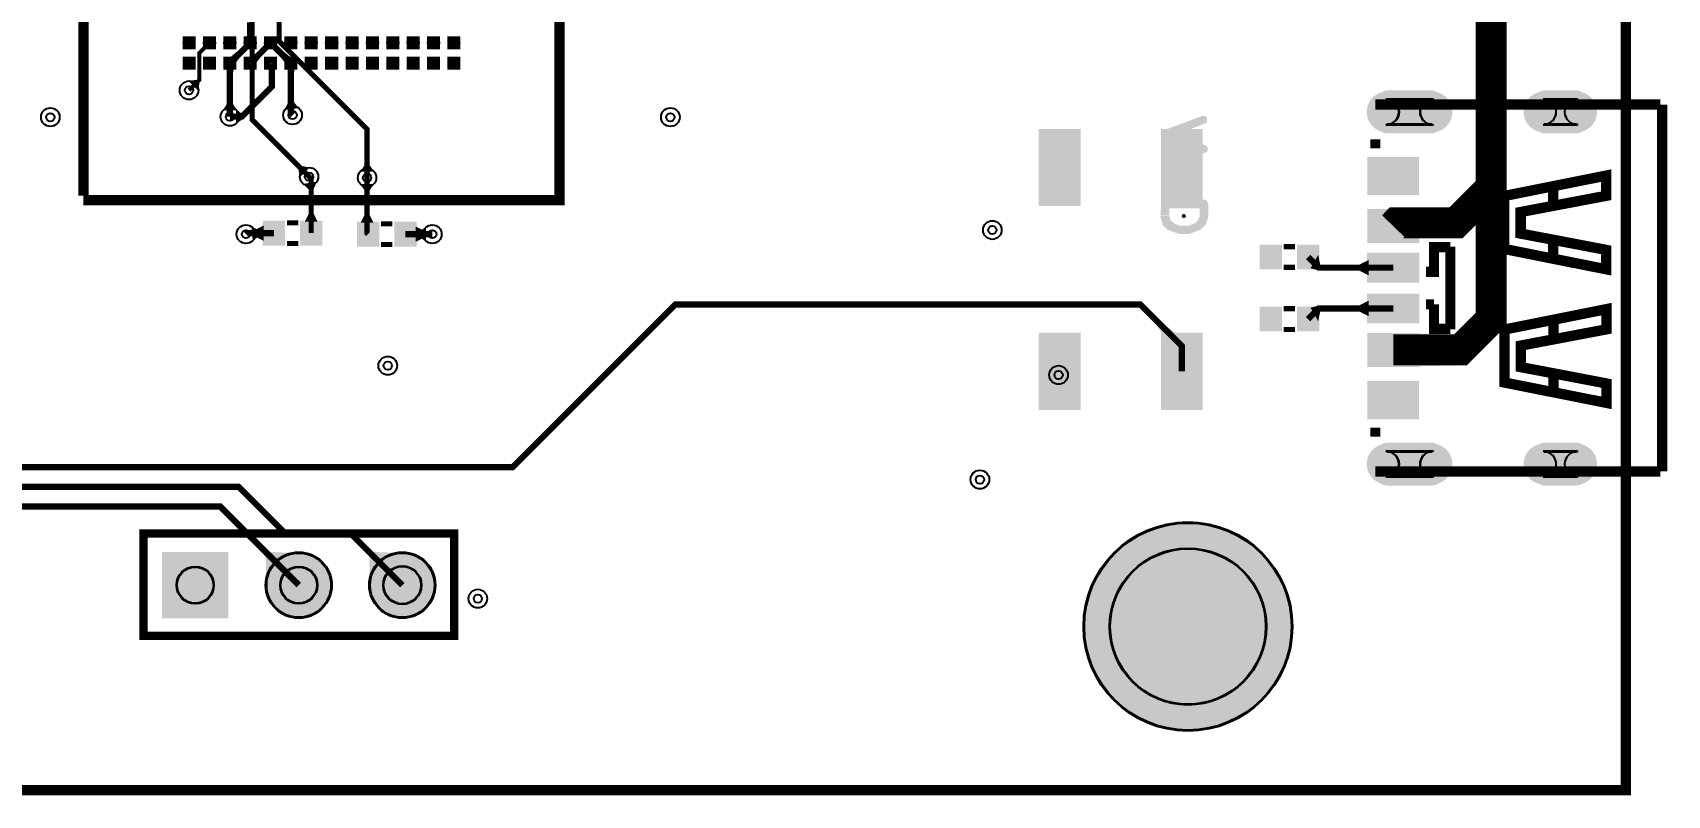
# Model space of a CAD drawing. Extents: x 295 to 3725, y 67 to 3582.
# Drawn here: x 2131 to 3710, y 205 to 942 of the extents above; entities that cross this region are included whole.
import ezdxf

# ---------------------------------------------------------------- set-up
doc = ezdxf.new("R2010")
doc.units = 9
for name, color, linetype, true_color in [('BoardOutLine', 7, 'Continuous', 0xff00ff), ('BottomSolderMaskLayer', 7, 'Continuous', 0xaa00ff), ('Document', 7, 'Continuous', 0xffffff), ('Hole', 7, 'Continuous', 0x222222), ('Inner1', 7, 'Continuous', 0x999966), ('Mechanical', 7, 'Continuous', 0xf022f0), ('Multi-Layer', 7, 'Continuous', 0xc0c0c0), ('TopLayer', 7, 'Continuous', 0xff0000), ('TopPasteMaskLayer', 7, 'Continuous', 0x808080), ('TopSilkLayer', 7, 'Continuous', 0xffcc00), ('TopSolderMaskLayer', 7, 'Continuous', 0x800080)]:
    doc.layers.add(name, color=color, linetype=linetype, true_color=true_color)

msp = doc.modelspace()

# ---------------------------------------------------------------- hatches: boundary and pattern name
at = {"layer": 'BottomSolderMaskLayer'}
for points in [[(3438.3, 844.4, -0.785398), (3438.3, 885.8), (3483.8, 885.8, -0.785398), (3483.8, 844.4)], [(3590.2, 844.4, -0.785398), (3590.2, 885.8), (3623.3, 885.8, -0.785398), (3623.3, 844.4)], [(3438.3, 504.2, -0.785398), (3438.3, 545.6), (3483.8, 545.6, -0.785398), (3483.8, 504.2)], [(3590.2, 504.2, -0.785398), (3590.2, 545.6), (3623.3, 545.6, -0.785398), (3623.3, 504.2)], [(3146, 368, 1), (3348, 368, 1)], [(2256, 440), (2320, 440), (2320, 376), (2256, 376)], [(2356, 408, 1), (2420, 408, 1)], [(2456, 408, 1), (2520, 408, 1)]]:
    msp.add_hatch(color=256, dxfattribs=at).paths.add_polyline_path(points)
at = {"layer": 'Document'}
for points in [[(3235.9, 843.5), (3264.7, 832.5), (3266.3, 829.7), (3265.5, 826.6), (3261.9, 825), (3222.9, 839.6), (3220.6, 843.1), (3222.9, 847.1), (3261.9, 861.6), (3265.5, 860), (3265.1, 854.5)], [(3228.9, 772.1), (3258.4, 772.1), (3258.4, 764.2), (3256.8, 760.6), (3254.4, 757.9), (3251.7, 756.7), (3247.4, 755.1), (3239.5, 755.1), (3235.1, 756.7), (3232.4, 758.3), (3230, 760.6), (3228.9, 764.6), (3220.2, 764.6), (3222.9, 755.5), (3227.3, 751.2), (3238.3, 747.3), (3248.5, 747.3), (3258.8, 751.2), (3263.9, 755.9), (3266.6, 763.4), (3266.6, 776.8), (3264.3, 780.3), (3224.1, 780.3), (3221, 777.6), (3220.6, 765), (3228.9, 765)]]:
    msp.add_hatch(color=256, dxfattribs=at).paths.add_polyline_path(points)
at = {"layer": 'Inner1'}
for points in [[(2398.6, 811.4), (2389.1, 801.9), (2387.7, 809.3), (2391.2, 812.8)], [(2460.7, 807.4), (2447.3, 807.4), (2451.5, 813.6), (2456.5, 813.6)]]:
    msp.add_hatch(color=256, dxfattribs=at).paths.add_polyline_path(points)
at = {"layer": 'Mechanical'}
for points in [[(2275.7, 938.1), (2288.3, 938.1), (2288.3, 925.5), (2275.7, 925.5)], [(2295.4, 938.1), (2308, 938.1), (2308, 925.5), (2295.4, 925.5)], [(2315.1, 938.1), (2327.7, 938.1), (2327.7, 925.5), (2315.1, 925.5)], [(2334.8, 938.1), (2347.4, 938.1), (2347.4, 925.5), (2334.8, 925.5)], [(2354.4, 938.1), (2367, 938.1), (2367, 925.5), (2354.4, 925.5)], [(2374.1, 938.1), (2386.7, 938.1), (2386.7, 925.5), (2374.1, 925.5)], [(2393.8, 938.1), (2406.4, 938.1), (2406.4, 925.5), (2393.8, 925.5)], [(2413.5, 938.1), (2426.1, 938.1), (2426.1, 925.5), (2413.5, 925.5)], [(2433.2, 938.1), (2445.8, 938.1), (2445.8, 925.5), (2433.2, 925.5)], [(2452.9, 938.1), (2465.5, 938.1), (2465.5, 925.5), (2452.9, 925.5)], [(2472.6, 938.1), (2485.1, 938.1), (2485.1, 925.5), (2472.6, 925.5)], [(2492.2, 938.1), (2504.8, 938.1), (2504.8, 925.5), (2492.2, 925.5)], [(2511.9, 938.1), (2524.5, 938.1), (2524.5, 925.5), (2511.9, 925.5)], [(2531.6, 938.1), (2544.2, 938.1), (2544.2, 925.5), (2531.6, 925.5)], [(2275.7, 918.4), (2288.3, 918.4), (2288.3, 905.8), (2275.7, 905.8)], [(2295.4, 918.4), (2308, 918.4), (2308, 905.8), (2295.4, 905.8)], [(2315.1, 918.4), (2327.7, 918.4), (2327.7, 905.8), (2315.1, 905.8)], [(2334.8, 918.4), (2347.4, 918.4), (2347.4, 905.8), (2334.8, 905.8)], [(2354.4, 918.4), (2367, 918.4), (2367, 905.8), (2354.4, 905.8)], [(2374.1, 918.4), (2386.7, 918.4), (2386.7, 905.8), (2374.1, 905.8)], [(2393.8, 918.4), (2406.4, 918.4), (2406.4, 905.8), (2393.8, 905.8)], [(2413.5, 918.4), (2426.1, 918.4), (2426.1, 905.8), (2413.5, 905.8)], [(2433.2, 918.4), (2445.8, 918.4), (2445.8, 905.8), (2433.2, 905.8)], [(2452.9, 918.4), (2465.5, 918.4), (2465.5, 905.8), (2452.9, 905.8)], [(2472.6, 918.4), (2485.1, 918.4), (2485.1, 905.8), (2472.6, 905.8)], [(2492.2, 918.4), (2504.8, 918.4), (2504.8, 905.8), (2492.2, 905.8)], [(2511.9, 918.4), (2524.5, 918.4), (2524.5, 905.8), (2511.9, 905.8)], [(2531.6, 918.4), (2544.2, 918.4), (2544.2, 905.8), (2531.6, 905.8)]]:
    msp.add_hatch(color=256, dxfattribs=at).paths.add_polyline_path(points)
at = {"layer": 'Multi-Layer'}
for points in [[(3439.4, 845.4, -0.785398), (3439.4, 884.8), (3482.7, 884.8, -0.785398), (3482.7, 845.4)], [(3591, 845.4, -0.785398), (3591, 884.8), (3622.5, 884.8, -0.785398), (3622.5, 845.4)], [(3439.4, 505.2, -0.785398), (3439.4, 544.6), (3482.7, 544.6, -0.785398), (3482.7, 505.2)], [(3591, 505.2, -0.785398), (3591, 544.6), (3622.5, 544.6, -0.785398), (3622.5, 505.2)], [(2257, 439), (2319, 439), (2319, 377), (2257, 377)], [(2357, 408, 1), (2419, 408, 1)], [(2457, 408, 1), (2519, 408, 1)]]:
    msp.add_hatch(color=256, dxfattribs=at).paths.add_polyline_path(points)
at = {"layer": 'TopLayer'}
for points in [[(2279.5, 928.3, -0.785398), (2279.5, 935.3), (2284.5, 935.3, -0.785398), (2284.5, 928.3)], [(2297.2, 932.1), (2302, 927.3), (2298.8, 926), (2295.9, 928.9)], [(2297.2, 931.8, 1), (2306.2, 931.8, 1)], [(2316.9, 931.8, 1), (2325.9, 931.8, 1)], [(2336.6, 932), (2341.3, 927.3), (2338.9, 925.3), (2334.6, 929.6)], [(2336.6, 931.8, 1), (2345.6, 931.8, 1)], [(2337.7, 934.7), (2344.4, 934.7), (2344.1, 937.9), (2338.1, 937.9)], [(2356.3, 932), (2361.1, 927.3), (2358.6, 925.3), (2354.3, 929.5)], [(2356.2, 931.8, 1), (2365.2, 931.8, 1)], [(2360.5, 927.3), (2365.2, 932), (2367.2, 929.5), (2362.9, 925.3)], [(2375.9, 931.8, 1), (2384.9, 931.8, 1)], [(2395.6, 931.8, 1), (2404.6, 931.8, 1)], [(2415.3, 931.8, 1), (2424.3, 931.8, 1)], [(2435, 931.8, 1), (2444, 931.8, 1)], [(2454.7, 931.8, 1), (2463.7, 931.8, 1)], [(2474.4, 931.8, 1), (2483.4, 931.8, 1)], [(2494, 931.8, 1), (2503, 931.8, 1)], [(2513.7, 931.8, 1), (2522.7, 931.8, 1)], [(2535.4, 928.3, -0.785398), (2535.4, 935.3), (2540.4, 935.3, -0.785398), (2540.4, 928.3)], [(2317.9, 914.6), (2324.9, 909.6), (2330.8, 917.3), (2328.8, 923.8)], [(2344.6, 914.6), (2344.6, 909.6), (2350.7, 917.4), (2348.8, 924)], [(2376.9, 909.6), (2383.9, 914.6), (2373, 923.8), (2371, 917.3)], [(2285.5, 914.6, -0.785398), (2278.5, 914.6), (2278.5, 909.6, -0.785398), (2285.5, 909.6)], [(2305.2, 914.6, -0.785398), (2298.2, 914.6), (2298.2, 909.6, -0.785398), (2305.2, 909.6)], [(2324.9, 914.6, -0.785398), (2317.9, 914.6), (2317.9, 909.6, -0.785398), (2324.9, 909.6)], [(2324.9, 909.6), (2317.9, 909.5), (2318.5, 900.6), (2324.5, 900.6)], [(2344.6, 914.6, -0.785398), (2337.6, 914.6), (2337.6, 909.6, -0.785398), (2344.6, 909.6)], [(2364.2, 914.6, -0.785398), (2357.2, 914.6), (2357.2, 909.6, -0.785398), (2364.2, 909.6)], [(2383.9, 914.6, -0.785398), (2376.9, 914.6), (2376.9, 909.6, -0.785398), (2383.9, 909.6)], [(2383.9, 909.6), (2376.9, 909.6), (2377.4, 900.6), (2383.4, 900.6)], [(2403.6, 914.6, -0.785398), (2396.6, 914.6), (2396.6, 909.6, -0.785398), (2403.6, 909.6)], [(2423.3, 914.6, -0.785398), (2416.3, 914.6), (2416.3, 909.6, -0.785398), (2423.3, 909.6)], [(2443, 914.6, -0.785398), (2436, 914.6), (2436, 909.6, -0.785398), (2443, 909.6)], [(2462.7, 914.6, -0.785398), (2455.7, 914.6), (2455.7, 909.6, -0.785398), (2462.7, 909.6)], [(2482.4, 914.6, -0.785398), (2475.4, 914.6), (2475.4, 909.6, -0.785398), (2482.4, 909.6)], [(2502, 914.6, -0.785398), (2495, 914.6), (2495, 909.6, -0.785398), (2502, 909.6)], [(2521.7, 914.6, -0.785398), (2514.7, 914.6), (2514.7, 909.6, -0.785398), (2521.7, 909.6)], [(2541.4, 914.6, -0.785398), (2534.4, 914.6), (2534.4, 909.6, -0.785398), (2541.4, 909.6)], [(2291, 885.4), (2281.4, 895), (2289.3, 896.1), (2292.1, 893.3)], [(2328.2, 866.5), (2314.7, 866.5), (2318.5, 872.8), (2324.5, 872.8)], [(2387.9, 868.8), (2374.5, 867), (2377.4, 873.8), (2383.4, 874.5)], [(2327.5, 853.8), (2327.5, 867.3), (2333, 863.5), (2333, 857.5)], [(3103.3, 776), (3103.3, 846.9), (3142.6, 846.9), (3142.6, 776)], [(3221.4, 776), (3221.4, 846.9), (3260.7, 846.9), (3260.7, 776)], [(3421.7, 785.6), (3421.7, 821), (3468.9, 821), (3468.9, 785.6)], [(2405.6, 797.8), (2392.4, 795.6), (2397.5, 790.1), (2402.5, 791)], [(2460.7, 795.6), (2447.3, 795.6), (2451.5, 789.4), (2456.5, 789.4)], [(2354.2, 759), (2373.8, 759), (2373.8, 737), (2354.2, 737)], [(2390.2, 759), (2409.8, 759), (2409.8, 737), (2390.2, 737)], [(2393.8, 759), (2406.2, 759), (2402.5, 766.5), (2397.5, 766.5)], [(2464.8, 736), (2445.2, 736), (2445.2, 758), (2464.8, 758)], [(2447.7, 758), (2460.2, 758), (2456.5, 765.5), (2451.5, 765.5)], [(2500.8, 736), (2481.2, 736), (2481.2, 758), (2500.8, 758)], [(3421.7, 739.1), (3421.7, 770.6), (3468.9, 770.6), (3468.9, 739.1)], [(2343.5, 740.8), (2342.4, 754.2), (2349, 751), (2349.5, 745)], [(2354.2, 740.5), (2354.2, 755.5), (2345.2, 751), (2345.2, 745)], [(2500.8, 754.5), (2500.8, 739.5), (2509.8, 744), (2509.8, 750)], [(2511, 740.2), (2511, 753.7), (2504.7, 750), (2504.7, 744)], [(3317.2, 736), (3336.8, 736), (3336.8, 714), (3317.2, 714)], [(3353.2, 736), (3372.8, 736), (3372.8, 714), (3353.2, 714)], [(3372.8, 727), (3365.4, 714), (3371.2, 712.6), (3374.8, 717.4)], [(3421.7, 700.9), (3421.7, 728.5), (3468.9, 728.5), (3468.9, 700.9)], [(3421.7, 707.2), (3421.7, 722.2), (3412.7, 717.7), (3412.7, 711.7)], [(3421.7, 667.8), (3421.7, 682.8), (3412.7, 678.3), (3412.7, 672.3)], [(3421.7, 661.5), (3421.7, 689.1), (3468.9, 689.1), (3468.9, 661.5)], [(3317.2, 676), (3336.8, 676), (3336.8, 654), (3317.2, 654)], [(3353.2, 676), (3372.8, 676), (3372.8, 654), (3353.2, 654)], [(3365.4, 676), (3372.8, 663), (3374.8, 672.6), (3371.2, 677.4)], [(3103.3, 579.1), (3103.3, 650), (3142.6, 650), (3142.6, 579.1)], [(3222.5, 650), (3237.5, 650), (3225.2, 659), (3216.8, 659)], [(3221.4, 579.1), (3221.4, 650), (3260.7, 650), (3260.7, 579.1)], [(3421.7, 619.4), (3421.7, 650.9), (3468.9, 650.9), (3468.9, 619.4)], [(3468.9, 650.9), (3468.9, 619.4), (3510.2, 620.2), (3510.2, 650.2)], [(3421.7, 569), (3421.7, 604.4), (3468.9, 604.4), (3468.9, 569)], [(2357.1, 406.1), (2389.9, 438.9), (2360.3, 440), (2356, 435.7)], [(2457.1, 406.1), (2489.9, 438.9), (2460.3, 440), (2456, 435.7)]]:
    msp.add_hatch(color=256, dxfattribs=at).paths.add_polyline_path(points)
at = {"layer": 'TopPasteMaskLayer'}
for points in [[(2277.9, 937.7), (2286.1, 937.7), (2287.9, 935.9), (2287.9, 927.6), (2286.1, 925.9), (2277.9, 925.9), (2276.1, 927.6), (2276.1, 935.9)], [(2279.5, 928.3, -0.785398), (2279.5, 935.3), (2284.5, 935.3, -0.785398), (2284.5, 928.3)], [(2297.6, 937.7), (2305.8, 937.7), (2307.6, 935.9), (2307.6, 927.6), (2305.8, 925.9), (2297.6, 925.9), (2295.8, 927.6), (2295.8, 935.9)], [(2297.2, 931.8, 1), (2306.2, 931.8, 1)], [(2317.2, 937.7), (2325.5, 937.7), (2327.3, 935.9), (2327.3, 927.6), (2325.5, 925.9), (2317.2, 925.9), (2315.5, 927.6), (2315.5, 935.9)], [(2316.9, 931.8, 1), (2325.9, 931.8, 1)], [(2336.9, 937.7), (2345.2, 937.7), (2347, 935.9), (2347, 927.6), (2345.2, 925.9), (2336.9, 925.9), (2335.2, 927.6), (2335.2, 935.9)], [(2336.6, 931.8, 1), (2345.6, 931.8, 1)], [(2356.6, 937.7), (2364.9, 937.7), (2366.6, 935.9), (2366.6, 927.6), (2364.9, 925.9), (2356.6, 925.9), (2354.8, 927.6), (2354.8, 935.9)], [(2356.2, 931.8, 1), (2365.2, 931.8, 1)], [(2376.3, 937.7), (2384.6, 937.7), (2386.3, 935.9), (2386.3, 927.6), (2384.6, 925.9), (2376.3, 925.9), (2374.5, 927.6), (2374.5, 935.9)], [(2375.9, 931.8, 1), (2384.9, 931.8, 1)], [(2396, 937.7), (2404.2, 937.7), (2406, 935.9), (2406, 927.6), (2404.2, 925.9), (2396, 925.9), (2394.2, 927.6), (2394.2, 935.9)], [(2395.6, 931.8, 1), (2404.6, 931.8, 1)], [(2415.7, 937.7), (2423.9, 937.7), (2425.7, 935.9), (2425.7, 927.6), (2423.9, 925.9), (2415.7, 925.9), (2413.9, 927.6), (2413.9, 935.9)], [(2415.3, 931.8, 1), (2424.3, 931.8, 1)], [(2435.3, 937.7), (2443.6, 937.7), (2445.4, 935.9), (2445.4, 927.6), (2443.6, 925.9), (2435.3, 925.9), (2433.6, 927.6), (2433.6, 935.9)], [(2435, 931.8, 1), (2444, 931.8, 1)], [(2455, 937.7), (2463.3, 937.7), (2465.1, 935.9), (2465.1, 927.6), (2463.3, 925.9), (2455, 925.9), (2453.3, 927.6), (2453.3, 935.9)], [(2454.7, 931.8, 1), (2463.7, 931.8, 1)], [(2474.7, 937.7), (2483, 937.7), (2484.8, 935.9), (2484.8, 927.6), (2483, 925.9), (2474.7, 925.9), (2472.9, 927.6), (2472.9, 935.9)], [(2474.4, 931.8, 1), (2483.4, 931.8, 1)], [(2494.4, 937.7), (2502.7, 937.7), (2504.4, 935.9), (2504.4, 927.6), (2502.7, 925.9), (2494.4, 925.9), (2492.6, 927.6), (2492.6, 935.9)], [(2494, 931.8, 1), (2503, 931.8, 1)], [(2514.1, 937.7), (2522.4, 937.7), (2524.1, 935.9), (2524.1, 927.6), (2522.4, 925.9), (2514.1, 925.9), (2512.3, 927.6), (2512.3, 935.9)], [(2513.7, 931.8, 1), (2522.7, 931.8, 1)], [(2533.8, 937.7), (2542, 937.7), (2543.8, 935.9), (2543.8, 927.6), (2542, 925.9), (2533.8, 925.9), (2532, 927.6), (2532, 935.9)], [(2535.4, 928.3, -0.785398), (2535.4, 935.3), (2540.4, 935.3, -0.785398), (2540.4, 928.3)], [(2277.9, 918), (2286.1, 918), (2287.9, 916.2), (2287.9, 908), (2286.1, 906.2), (2277.9, 906.2), (2276.1, 908), (2276.1, 916.2)], [(2297.6, 918), (2305.8, 918), (2307.6, 916.2), (2307.6, 908), (2305.8, 906.2), (2297.6, 906.2), (2295.8, 908), (2295.8, 916.2)], [(2317.2, 918), (2325.5, 918), (2327.3, 916.2), (2327.3, 908), (2325.5, 906.2), (2317.2, 906.2), (2315.5, 908), (2315.5, 916.2)], [(2336.9, 918), (2345.2, 918), (2347, 916.2), (2347, 908), (2345.2, 906.2), (2336.9, 906.2), (2335.2, 908), (2335.2, 916.2)], [(2356.6, 918), (2364.9, 918), (2366.6, 916.2), (2366.6, 908), (2364.9, 906.2), (2356.6, 906.2), (2354.8, 908), (2354.8, 916.2)], [(2376.3, 918), (2384.6, 918), (2386.3, 916.2), (2386.3, 908), (2384.6, 906.2), (2376.3, 906.2), (2374.5, 908), (2374.5, 916.2)], [(2396, 918), (2404.2, 918), (2406, 916.2), (2406, 908), (2404.2, 906.2), (2396, 906.2), (2394.2, 908), (2394.2, 916.2)], [(2415.7, 918), (2423.9, 918), (2425.7, 916.2), (2425.7, 908), (2423.9, 906.2), (2415.7, 906.2), (2413.9, 908), (2413.9, 916.2)], [(2435.3, 918), (2443.6, 918), (2445.4, 916.2), (2445.4, 908), (2443.6, 906.2), (2435.3, 906.2), (2433.6, 908), (2433.6, 916.2)], [(2455, 918), (2463.3, 918), (2465.1, 916.2), (2465.1, 908), (2463.3, 906.2), (2455, 906.2), (2453.3, 908), (2453.3, 916.2)], [(2474.7, 918), (2483, 918), (2484.8, 916.2), (2484.8, 908), (2483, 906.2), (2474.7, 906.2), (2472.9, 908), (2472.9, 916.2)], [(2494.4, 918), (2502.7, 918), (2504.4, 916.2), (2504.4, 908), (2502.7, 906.2), (2494.4, 906.2), (2492.6, 908), (2492.6, 916.2)], [(2514.1, 918), (2522.4, 918), (2524.1, 916.2), (2524.1, 908), (2522.4, 906.2), (2514.1, 906.2), (2512.3, 908), (2512.3, 916.2)], [(2533.8, 918), (2542, 918), (2543.8, 916.2), (2543.8, 908), (2542, 906.2), (2533.8, 906.2), (2532, 908), (2532, 916.2)], [(2285.5, 914.6, -0.785398), (2278.5, 914.6), (2278.5, 909.6, -0.785398), (2285.5, 909.6)], [(2305.2, 914.6, -0.785398), (2298.2, 914.6), (2298.2, 909.6, -0.785398), (2305.2, 909.6)], [(2324.9, 914.6, -0.785398), (2317.9, 914.6), (2317.9, 909.6, -0.785398), (2324.9, 909.6)], [(2344.6, 914.6, -0.785398), (2337.6, 914.6), (2337.6, 909.6, -0.785398), (2344.6, 909.6)], [(2364.2, 914.6, -0.785398), (2357.2, 914.6), (2357.2, 909.6, -0.785398), (2364.2, 909.6)], [(2383.9, 914.6, -0.785398), (2376.9, 914.6), (2376.9, 909.6, -0.785398), (2383.9, 909.6)], [(2403.6, 914.6, -0.785398), (2396.6, 914.6), (2396.6, 909.6, -0.785398), (2403.6, 909.6)], [(2423.3, 914.6, -0.785398), (2416.3, 914.6), (2416.3, 909.6, -0.785398), (2423.3, 909.6)], [(2443, 914.6, -0.785398), (2436, 914.6), (2436, 909.6, -0.785398), (2443, 909.6)], [(2462.7, 914.6, -0.785398), (2455.7, 914.6), (2455.7, 909.6, -0.785398), (2462.7, 909.6)], [(2482.4, 914.6, -0.785398), (2475.4, 914.6), (2475.4, 909.6, -0.785398), (2482.4, 909.6)], [(2502, 914.6, -0.785398), (2495, 914.6), (2495, 909.6, -0.785398), (2502, 909.6)], [(2521.7, 914.6, -0.785398), (2514.7, 914.6), (2514.7, 909.6, -0.785398), (2521.7, 909.6)], [(2541.4, 914.6, -0.785398), (2534.4, 914.6), (2534.4, 909.6, -0.785398), (2541.4, 909.6)], [(3502.4, 864.6), (3502.3, 863.6), (3502.2, 862.6), (3502.1, 861.7), (3501.9, 860.7), (3501.6, 859.7), (3501.4, 858.8), (3501, 857.9), (3500.6, 857), (3500.2, 856.1), (3499.7, 855.2), (3499.2, 854.4), (3498.7, 853.6), (3498.1, 852.8), (3497.5, 852.1), (3496.8, 851.3), (3496.1, 850.6), (3495.3, 850), (3494.6, 849.4), (3493.8, 848.8), (3493, 848.3), (3492.1, 847.8), (3491.2, 847.3), (3490.3, 846.9), (3489.4, 846.6), (3488.5, 846.3), (3487.6, 846), (3486.6, 845.8), (3485.6, 845.6), (3484.7, 845.5), (3483.7, 845.4), (3482.7, 845.4), (3439.4, 845.4), (3438.4, 845.4), (3437.4, 845.5), (3436.5, 845.6), (3435.5, 845.8), (3434.5, 846), (3433.6, 846.3), (3432.7, 846.6), (3431.7, 846.9), (3430.8, 847.3), (3430, 847.8), (3429.1, 848.3), (3428.3, 848.8), (3427.5, 849.4), (3426.7, 850), (3426, 850.6), (3425.3, 851.3), (3424.6, 852.1), (3424, 852.8), (3423.4, 853.6), (3422.8, 854.4), (3422.3, 855.2), (3421.9, 856.1), (3421.4, 857), (3421.1, 857.9), (3420.7, 858.8), (3420.4, 859.7), (3420.2, 860.7), (3420, 861.7), (3419.9, 862.6), (3419.8, 863.6), (3419.7, 864.6), (3419.7, 865.6), (3419.8, 866.5), (3419.9, 867.5), (3420, 868.5), (3420.2, 869.5), (3420.4, 870.4), (3420.7, 871.3), (3421.1, 872.3), (3421.4, 873.2), (3421.9, 874.1), (3422.3, 874.9), (3422.8, 875.8), (3423.4, 876.6), (3424, 877.3), (3424.6, 878.1), (3425.3, 878.8), (3426, 879.5), (3426.7, 880.2), (3427.5, 880.8), (3428.3, 881.3), (3429.1, 881.9), (3430, 882.4), (3430.8, 882.8), (3431.7, 883.2), (3432.7, 883.6), (3433.6, 883.9), (3434.5, 884.2), (3435.5, 884.4), (3436.5, 884.5), (3437.4, 884.7), (3438.4, 884.7), (3439.4, 884.8), (3482.7, 884.8), (3483.7, 884.7), (3484.7, 884.7), (3485.6, 884.5), (3486.6, 884.4), (3487.6, 884.2), (3488.5, 883.9), (3489.4, 883.6), (3490.3, 883.2), (3491.2, 882.8), (3492.1, 882.4), (3493, 881.9), (3493.8, 881.3), (3494.6, 880.8), (3495.3, 880.2), (3496.1, 879.5), (3496.8, 878.8), (3497.5, 878.1), (3498.1, 877.3), (3498.7, 876.6), (3499.2, 875.8), (3499.7, 874.9), (3500.2, 874.1), (3500.6, 873.2), (3501, 872.3), (3501.4, 871.3), (3501.6, 870.4), (3501.9, 869.5), (3502.1, 868.5), (3502.2, 867.5), (3502.3, 866.5), (3502.4, 865.6)], [(3642.1, 864.6), (3642.1, 863.6), (3642, 862.6), (3641.8, 861.7), (3641.6, 860.7), (3641.4, 859.7), (3641.1, 858.8), (3640.8, 857.9), (3640.4, 857), (3640, 856.1), (3639.5, 855.2), (3639, 854.4), (3638.4, 853.6), (3637.8, 852.8), (3637.2, 852.1), (3636.5, 851.3), (3635.8, 850.6), (3635.1, 850), (3634.3, 849.4), (3633.5, 848.8), (3632.7, 848.3), (3631.9, 847.8), (3631, 847.3), (3630.1, 846.9), (3629.2, 846.6), (3628.3, 846.3), (3627.3, 846), (3626.4, 845.8), (3625.4, 845.6), (3624.4, 845.5), (3623.4, 845.4), (3622.5, 845.4), (3591, 845.4), (3590, 845.4), (3589, 845.5), (3588, 845.6), (3587.1, 845.8), (3586.1, 846), (3585.2, 846.3), (3584.2, 846.6), (3583.3, 846.9), (3582.4, 847.3), (3581.5, 847.8), (3580.7, 848.3), (3579.9, 848.8), (3579.1, 849.4), (3578.3, 850), (3577.6, 850.6), (3576.9, 851.3), (3576.2, 852.1), (3575.6, 852.8), (3575, 853.6), (3574.4, 854.4), (3573.9, 855.2), (3573.4, 856.1), (3573, 857), (3572.6, 857.9), (3572.3, 858.8), (3572, 859.7), (3571.8, 860.7), (3571.6, 861.7), (3571.4, 862.6), (3571.3, 863.6), (3571.3, 864.6), (3571.3, 865.6), (3571.3, 866.5), (3571.4, 867.5), (3571.6, 868.5), (3571.8, 869.5), (3572, 870.4), (3572.3, 871.3), (3572.6, 872.3), (3573, 873.2), (3573.4, 874.1), (3573.9, 874.9), (3574.4, 875.8), (3575, 876.6), (3575.6, 877.3), (3576.2, 878.1), (3576.9, 878.8), (3577.6, 879.5), (3578.3, 880.2), (3579.1, 880.8), (3579.9, 881.3), (3580.7, 881.9), (3581.5, 882.4), (3582.4, 882.8), (3583.3, 883.2), (3584.2, 883.6), (3585.2, 883.9), (3586.1, 884.2), (3587.1, 884.4), (3588, 884.5), (3589, 884.7), (3590, 884.7), (3591, 884.8), (3622.5, 884.8), (3623.4, 884.7), (3624.4, 884.7), (3625.4, 884.5), (3626.4, 884.4), (3627.3, 884.2), (3628.3, 883.9), (3629.2, 883.6), (3630.1, 883.2), (3631, 882.8), (3631.9, 882.4), (3632.7, 881.9), (3633.5, 881.3), (3634.3, 880.8), (3635.1, 880.2), (3635.8, 879.5), (3636.5, 878.8), (3637.2, 878.1), (3637.8, 877.3), (3638.4, 876.6), (3639, 875.8), (3639.5, 874.9), (3640, 874.1), (3640.4, 873.2), (3640.8, 872.3), (3641.1, 871.3), (3641.4, 870.4), (3641.6, 869.5), (3641.8, 868.5), (3642, 867.5), (3642.1, 866.5), (3642.1, 865.6)], [(3103.3, 776), (3103.3, 846.9), (3142.6, 846.9), (3142.6, 776)], [(3221.4, 776), (3221.4, 846.9), (3260.7, 846.9), (3260.7, 776)], [(3421.7, 785.6), (3421.7, 821), (3468.9, 821), (3468.9, 785.6)], [(2354.2, 759), (2373.8, 759), (2373.8, 737), (2354.2, 737)], [(2390.2, 759), (2409.8, 759), (2409.8, 737), (2390.2, 737)], [(2464.8, 736), (2445.2, 736), (2445.2, 758), (2464.8, 758)], [(2500.8, 736), (2481.2, 736), (2481.2, 758), (2500.8, 758)], [(3421.7, 739.1), (3421.7, 770.6), (3468.9, 770.6), (3468.9, 739.1)], [(3317.2, 736), (3336.8, 736), (3336.8, 714), (3317.2, 714)], [(3353.2, 736), (3372.8, 736), (3372.8, 714), (3353.2, 714)], [(3421.7, 700.9), (3421.7, 728.5), (3468.9, 728.5), (3468.9, 700.9)], [(3421.7, 661.5), (3421.7, 689.1), (3468.9, 689.1), (3468.9, 661.5)], [(3317.2, 676), (3336.8, 676), (3336.8, 654), (3317.2, 654)], [(3353.2, 676), (3372.8, 676), (3372.8, 654), (3353.2, 654)], [(3103.3, 579.1), (3103.3, 650), (3142.6, 650), (3142.6, 579.1)], [(3221.4, 579.1), (3221.4, 650), (3260.7, 650), (3260.7, 579.1)], [(3421.7, 619.4), (3421.7, 650.9), (3468.9, 650.9), (3468.9, 619.4)], [(3421.7, 569), (3421.7, 604.4), (3468.9, 604.4), (3468.9, 569)], [(3502.4, 524.4), (3502.3, 523.5), (3502.2, 522.5), (3502.1, 521.5), (3501.9, 520.5), (3501.6, 519.6), (3501.4, 518.7), (3501, 517.7), (3500.6, 516.8), (3500.2, 515.9), (3499.7, 515.1), (3499.2, 514.2), (3498.7, 513.4), (3498.1, 512.7), (3497.5, 511.9), (3496.8, 511.2), (3496.1, 510.5), (3495.3, 509.8), (3494.6, 509.2), (3493.8, 508.7), (3493, 508.1), (3492.1, 507.6), (3491.2, 507.2), (3490.3, 506.8), (3489.4, 506.4), (3488.5, 506.1), (3487.6, 505.8), (3486.6, 505.6), (3485.6, 505.5), (3484.7, 505.3), (3483.7, 505.3), (3482.7, 505.2), (3439.4, 505.2), (3438.4, 505.3), (3437.4, 505.3), (3436.5, 505.5), (3435.5, 505.6), (3434.5, 505.8), (3433.6, 506.1), (3432.7, 506.4), (3431.7, 506.8), (3430.8, 507.2), (3430, 507.6), (3429.1, 508.1), (3428.3, 508.7), (3427.5, 509.2), (3426.7, 509.8), (3426, 510.5), (3425.3, 511.2), (3424.6, 511.9), (3424, 512.7), (3423.4, 513.4), (3422.8, 514.2), (3422.3, 515.1), (3421.9, 515.9), (3421.4, 516.8), (3421.1, 517.7), (3420.7, 518.7), (3420.4, 519.6), (3420.2, 520.5), (3420, 521.5), (3419.9, 522.5), (3419.8, 523.5), (3419.7, 524.4), (3419.7, 525.4), (3419.8, 526.4), (3419.9, 527.4), (3420, 528.3), (3420.2, 529.3), (3420.4, 530.3), (3420.7, 531.2), (3421.1, 532.1), (3421.4, 533), (3421.9, 533.9), (3422.3, 534.8), (3422.8, 535.6), (3423.4, 536.4), (3424, 537.2), (3424.6, 537.9), (3425.3, 538.7), (3426, 539.4), (3426.7, 540), (3427.5, 540.6), (3428.3, 541.2), (3429.1, 541.7), (3430, 542.2), (3430.8, 542.7), (3431.7, 543.1), (3432.7, 543.4), (3433.6, 543.7), (3434.5, 544), (3435.5, 544.2), (3436.5, 544.4), (3437.4, 544.5), (3438.4, 544.6), (3439.4, 544.6), (3482.7, 544.6), (3483.7, 544.6), (3484.7, 544.5), (3485.6, 544.4), (3486.6, 544.2), (3487.6, 544), (3488.5, 543.7), (3489.4, 543.4), (3490.3, 543.1), (3491.2, 542.7), (3492.1, 542.2), (3493, 541.7), (3493.8, 541.2), (3494.6, 540.6), (3495.3, 540), (3496.1, 539.4), (3496.8, 538.7), (3497.5, 537.9), (3498.1, 537.2), (3498.7, 536.4), (3499.2, 535.6), (3499.7, 534.8), (3500.2, 533.9), (3500.6, 533), (3501, 532.1), (3501.4, 531.2), (3501.6, 530.3), (3501.9, 529.3), (3502.1, 528.3), (3502.2, 527.4), (3502.3, 526.4), (3502.4, 525.4)], [(3642.1, 524.4), (3642.1, 523.5), (3642, 522.5), (3641.8, 521.5), (3641.6, 520.5), (3641.4, 519.6), (3641.1, 518.7), (3640.8, 517.7), (3640.4, 516.8), (3640, 515.9), (3639.5, 515.1), (3639, 514.2), (3638.4, 513.4), (3637.8, 512.7), (3637.2, 511.9), (3636.5, 511.2), (3635.8, 510.5), (3635.1, 509.8), (3634.3, 509.2), (3633.5, 508.7), (3632.7, 508.1), (3631.9, 507.6), (3631, 507.2), (3630.1, 506.8), (3629.2, 506.4), (3628.3, 506.1), (3627.3, 505.8), (3626.4, 505.6), (3625.4, 505.5), (3624.4, 505.3), (3623.4, 505.3), (3622.5, 505.2), (3591, 505.2), (3590, 505.3), (3589, 505.3), (3588, 505.5), (3587.1, 505.6), (3586.1, 505.8), (3585.2, 506.1), (3584.2, 506.4), (3583.3, 506.8), (3582.4, 507.2), (3581.5, 507.6), (3580.7, 508.1), (3579.9, 508.7), (3579.1, 509.2), (3578.3, 509.8), (3577.6, 510.5), (3576.9, 511.2), (3576.2, 511.9), (3575.6, 512.7), (3575, 513.4), (3574.4, 514.2), (3573.9, 515.1), (3573.4, 515.9), (3573, 516.8), (3572.6, 517.7), (3572.3, 518.7), (3572, 519.6), (3571.8, 520.5), (3571.6, 521.5), (3571.4, 522.5), (3571.3, 523.5), (3571.3, 524.4), (3571.3, 525.4), (3571.3, 526.4), (3571.4, 527.4), (3571.6, 528.3), (3571.8, 529.3), (3572, 530.3), (3572.3, 531.2), (3572.6, 532.1), (3573, 533), (3573.4, 533.9), (3573.9, 534.8), (3574.4, 535.6), (3575, 536.4), (3575.6, 537.2), (3576.2, 537.9), (3576.9, 538.7), (3577.6, 539.4), (3578.3, 540), (3579.1, 540.6), (3579.9, 541.2), (3580.7, 541.7), (3581.5, 542.2), (3582.4, 542.7), (3583.3, 543.1), (3584.2, 543.4), (3585.2, 543.7), (3586.1, 544), (3587.1, 544.2), (3588, 544.4), (3589, 544.5), (3590, 544.6), (3591, 544.6), (3622.5, 544.6), (3623.4, 544.6), (3624.4, 544.5), (3625.4, 544.4), (3626.4, 544.2), (3627.3, 544), (3628.3, 543.7), (3629.2, 543.4), (3630.1, 543.1), (3631, 542.7), (3631.9, 542.2), (3632.7, 541.7), (3633.5, 541.2), (3634.3, 540.6), (3635.1, 540), (3635.8, 539.4), (3636.5, 538.7), (3637.2, 537.9), (3637.8, 537.2), (3638.4, 536.4), (3639, 535.6), (3639.5, 534.8), (3640, 533.9), (3640.4, 533), (3640.8, 532.1), (3641.1, 531.2), (3641.4, 530.3), (3641.6, 529.3), (3641.8, 528.3), (3642, 527.4), (3642.1, 526.4), (3642.1, 525.4)]]:
    msp.add_hatch(color=256, dxfattribs=at).paths.add_polyline_path(points)
at = {"layer": 'TopSolderMaskLayer'}
for points in [[(2279.1, 927.3, -0.785398), (2279.1, 936.3), (2284.9, 936.3, -0.785398), (2284.9, 927.3)], [(2296.2, 931.8, 1), (2307.2, 931.8, 1)], [(2315.9, 931.8, 1), (2326.9, 931.8, 1)], [(2335.6, 931.8, 1), (2346.6, 931.8, 1)], [(2355.2, 931.8, 1), (2366.2, 931.8, 1)], [(2374.9, 931.8, 1), (2385.9, 931.8, 1)], [(2394.6, 931.8, 1), (2405.6, 931.8, 1)], [(2414.3, 931.8, 1), (2425.3, 931.8, 1)], [(2434, 931.8, 1), (2445, 931.8, 1)], [(2453.7, 931.8, 1), (2464.7, 931.8, 1)], [(2473.4, 931.8, 1), (2484.4, 931.8, 1)], [(2493, 931.8, 1), (2504, 931.8, 1)], [(2512.7, 931.8, 1), (2523.7, 931.8, 1)], [(2535, 927.3, -0.785398), (2535, 936.3), (2540.8, 936.3, -0.785398), (2540.8, 927.3)], [(2286.5, 915, -0.785398), (2277.5, 915), (2277.5, 909.2, -0.785398), (2286.5, 909.2)], [(2306.2, 915, -0.785398), (2297.2, 915), (2297.2, 909.2, -0.785398), (2306.2, 909.2)], [(2325.9, 915, -0.785398), (2316.9, 915), (2316.9, 909.2, -0.785398), (2325.9, 909.2)], [(2345.6, 915, -0.785398), (2336.6, 915), (2336.6, 909.2, -0.785398), (2345.6, 909.2)], [(2365.2, 915, -0.785398), (2356.2, 915), (2356.2, 909.2, -0.785398), (2365.2, 909.2)], [(2384.9, 915, -0.785398), (2375.9, 915), (2375.9, 909.2, -0.785398), (2384.9, 909.2)], [(2404.6, 915, -0.785398), (2395.6, 915), (2395.6, 909.2, -0.785398), (2404.6, 909.2)], [(2424.3, 915, -0.785398), (2415.3, 915), (2415.3, 909.2, -0.785398), (2424.3, 909.2)], [(2444, 915, -0.785398), (2435, 915), (2435, 909.2, -0.785398), (2444, 909.2)], [(2463.7, 915, -0.785398), (2454.7, 915), (2454.7, 909.2, -0.785398), (2463.7, 909.2)], [(2483.4, 915, -0.785398), (2474.4, 915), (2474.4, 909.2, -0.785398), (2483.4, 909.2)], [(2503, 915, -0.785398), (2494, 915), (2494, 909.2, -0.785398), (2503, 909.2)], [(2522.7, 915, -0.785398), (2513.7, 915), (2513.7, 909.2, -0.785398), (2522.7, 909.2)], [(2542.4, 915, -0.785398), (2533.4, 915), (2533.4, 909.2, -0.785398), (2542.4, 909.2)], [(3438.3, 844.4, -0.785398), (3438.3, 885.8), (3483.8, 885.8, -0.785398), (3483.8, 844.4)], [(3590.2, 844.4, -0.785398), (3590.2, 885.8), (3623.3, 885.8, -0.785398), (3623.3, 844.4)], [(3102.7, 774.2), (3102.7, 848.7), (3143.2, 848.7), (3143.2, 774.2)], [(3220.8, 774.2), (3220.8, 848.7), (3261.3, 848.7), (3261.3, 774.2)], [(3420.3, 784.8), (3420.3, 821.7), (3470.2, 821.7), (3470.2, 784.8)], [(2353.2, 760), (2374.8, 760), (2374.8, 736), (2353.2, 736)], [(2389.2, 760), (2410.8, 760), (2410.8, 736), (2389.2, 736)], [(2465.8, 735), (2444.2, 735), (2444.2, 759), (2465.8, 759)], [(2501.8, 735), (2480.2, 735), (2480.2, 759), (2501.8, 759)], [(3420.2, 738.4), (3420.2, 771.3), (3470.4, 771.3), (3470.4, 738.4)], [(3316.2, 737), (3337.8, 737), (3337.8, 713), (3316.2, 713)], [(3352.2, 737), (3373.8, 737), (3373.8, 713), (3352.2, 713)], [(3420, 700.3), (3420, 729), (3470.6, 729), (3470.6, 700.3)], [(3420, 661), (3420, 689.7), (3470.6, 689.7), (3470.6, 661)], [(3316.2, 677), (3337.8, 677), (3337.8, 653), (3316.2, 653)], [(3352.2, 677), (3373.8, 677), (3373.8, 653), (3352.2, 653)], [(3102.7, 577.3), (3102.7, 651.8), (3143.2, 651.8), (3143.2, 577.3)], [(3220.8, 577.3), (3220.8, 651.8), (3261.3, 651.8), (3261.3, 577.3)], [(3420.2, 618.7), (3420.2, 651.6), (3470.4, 651.6), (3470.4, 618.7)], [(3420.3, 568.3), (3420.3, 605.2), (3470.2, 605.2), (3470.2, 568.3)], [(3438.3, 504.2, -0.785398), (3438.3, 545.6), (3483.8, 545.6, -0.785398), (3483.8, 504.2)], [(3590.2, 504.2, -0.785398), (3590.2, 545.6), (3623.3, 545.6, -0.785398), (3623.3, 504.2)], [(3146, 368, 1), (3348, 368, 1)], [(2256, 440), (2320, 440), (2320, 376), (2256, 376)], [(2356, 408, 1), (2420, 408, 1)], [(2456, 408, 1), (2520, 408, 1)]]:
    msp.add_hatch(color=256, dxfattribs=at).paths.add_polyline_path(points)

# ---------------------------------------------------------------- linework, layer by layer
at = {"layer": 'BoardOutLine', "const_width": 10}
msp.add_lwpolyline([(400, 3480), (400, 2275), (990, 2275), (990, 1415), (400, 1415), (400, 215), (400, 210), (3670, 210), (3670, 3480), (400, 3480)], close=True, dxfattribs=at)
at = {"layer": 'BottomSolderMaskLayer'}
for points in [[(3438.3, 877.5), (3483.8, 877.5)], [(3590.2, 877.5), (3623.3, 877.5)], [(3438.3, 852.7), (3483.8, 852.7)], [(3590.2, 852.7), (3623.3, 852.7)], [(3438.3, 537.3), (3483.8, 537.3)], [(3590.2, 537.3), (3623.3, 537.3)], [(3438.3, 512.5), (3483.8, 512.5)], [(3590.2, 512.5), (3623.3, 512.5)]]:
    msp.add_lwpolyline(points, close=True, dxfattribs=at)
for centre, radius in [((3247, 368), 101), ((3247, 368), 75.8), ((2388, 408), 32), ((2488, 408), 32), ((2488, 408), 18.6), ((2288, 408), 18.1), ((2388, 408), 18.1)]:
    msp.add_circle(centre, radius, dxfattribs=at)
for centre, start, end in [((3438.3, 865.1), 270, 90), ((3483.8, 865.1), 90, 270), ((3590.2, 865.1), 270, 90), ((3623.3, 865.1), 90, 270), ((3438.3, 524.9), 270, 90), ((3483.8, 524.9), 90, 270), ((3590.2, 524.9), 270, 90), ((3623.3, 524.9), 90, 270)]:
    msp.add_arc(centre, 12.4, start, end, dxfattribs=at)
at = {"layer": 'Document', "const_width": 5}
for points in [[(2376.5, 758), (2387.5, 758)], [(2478.5, 757), (2467.5, 757)], [(2376.5, 738), (2387.5, 738)], [(2478.5, 737), (2467.5, 737)], [(3339.5, 735), (3350.5, 735)], [(3339.5, 715), (3350.5, 715)], [(3339.5, 675), (3350.5, 675)], [(3339.5, 655), (3350.5, 655)]]:
    msp.add_lwpolyline(points, dxfattribs=at)
at = {"layer": 'Hole'}
for centre in [(2282, 886), (2148, 860), (2321.5, 860.5), (2382, 862), (2747, 860), (2398, 802.5), (2454, 801.5), (2337, 747), (2517, 747), (3058, 751), (2474, 620), (3122, 611), (3046, 510), (2561, 395)]:
    msp.add_circle(centre, 4, dxfattribs=at)
at = {"layer": 'Inner1', "const_width": 5}
for points in [[(2342.5, 1001), (2369, 974.5), (2369, 933.5), (2454, 848.5), (2454, 801.5)], [(2343, 973), (2343, 857.5), (2398, 802.5)]]:
    msp.add_lwpolyline(points, dxfattribs=at)
at = {"layer": 'Multi-Layer'}
for points in [[(3439.4, 876.9), (3482.7, 876.9)], [(3591, 876.9), (3622.5, 876.9)], [(3439.4, 853.3), (3482.7, 853.3)], [(3591, 853.3), (3622.5, 853.3)], [(3439.4, 536.7), (3482.7, 536.7)], [(3591, 536.7), (3622.5, 536.7)], [(3439.4, 513.1), (3482.7, 513.1)], [(3591, 513.1), (3622.5, 513.1)]]:
    msp.add_lwpolyline(points, close=True, dxfattribs=at)
for centre, radius in [((2282, 886), 9), ((2148, 860), 9), ((2321.5, 860.5), 9), ((2382, 862), 9), ((2747, 860), 9), ((2398, 802.5), 8.9), ((2454, 801.5), 8.9), ((3058, 751), 9), ((2337, 747), 9), ((2517, 747), 9), ((2474, 620), 9), ((3122, 611), 9), ((3046, 510), 9), ((3247, 368), 100), ((3247, 368), 75), ((2388, 408), 31), ((2488, 408), 31), ((2288, 408), 17.5), ((2388, 408), 17.5), ((2488, 408), 18), ((2561, 395), 9)]:
    msp.add_circle(centre, radius, dxfattribs=at)
for centre, start, end in [((3439.4, 865.1), 270, 90), ((3482.7, 865.1), 90, 270), ((3591, 865.1), 270, 90), ((3622.5, 865.1), 90, 270), ((3439.4, 524.9), 270, 90), ((3482.7, 524.9), 90, 270), ((3591, 524.9), 270, 90), ((3622.5, 524.9), 90, 270)]:
    msp.add_arc(centre, 11.8, start, end, dxfattribs=at)
at = {"layer": 'TopLayer'}
for points, const_width in [([(3546, 3075), (3546, 2776), (3579, 2743), (3579, 1032), (3540, 993), (3540, 665), (3510.2, 635.2), (3445.3, 635.2)], 30), ([(2267.1, 1556.6), (2267.1, 1421.1), (1990, 1144), (1990, 590), (2096, 484), (2312, 484), (2388, 408)], 6), ([(2488, 408), (2439, 457), (2376, 457), (2330, 503), (2101, 503), (2005, 599), (2005, 1136), (2282.9, 1413.9), (2282.9, 1556.6)], 6), ([(2057.5, 1147), (2037, 1147), (2020, 1130), (2020, 606), (2104, 522), (2594.6, 522), (2751.6, 679), (3201, 679), (3241, 639), (3241, 614.6)], 6), ([(2341.1, 931.8), (2341.1, 951.5)], 6), ([(2301.7, 931.8), (2292, 922.1), (2292, 896), (2282, 886)], 4), ([(2321.4, 912.1), (2341.1, 931.8)], 6), ([(2341.1, 912), (2360.8, 931.7)], 6), ([(2360.8, 931.7), (2380.5, 912)], 6), ([(2321.4, 912.1), (2321.5, 912), (2321.5, 860.5)], 6), ([(2360.7, 912.1), (2362, 910.8), (2362, 889.5), (2333, 860.5), (2321.5, 860.5)], 6), ([(2382, 862), (2380.4, 863.6), (2380.4, 912.1)], 6), ([(3445.3, 754.8), (3448.4, 758), (3506, 758), (3540, 792), (3540, 844.7)], 30), ([(2400, 748), (2400, 800.5), (2398, 802.5)], 5), ([(2455, 747), (2454, 748), (2454, 801.5)], 5), ([(2337, 747), (2338, 748), (2364, 748)], 6), ([(2517, 747), (2491, 747)], 6), ([(3445.3, 714.7), (3373.3, 714.7), (3363, 725)], 6), ([(3363, 665), (3373.3, 675.3), (3445.3, 675.3)], 6)]:
    msp.add_lwpolyline(points, dxfattribs=dict(at, const_width=const_width))
for centre in [(2301.7, 931.8), (2321.4, 931.8), (2341.1, 931.8), (2360.8, 931.8), (2380.4, 931.8), (2400.1, 931.8), (2419.8, 931.8), (2439.5, 931.8), (2459.2, 931.8), (2478.9, 931.8), (2498.5, 931.8), (2518.2, 931.8)]:
    msp.add_circle(centre, 4.5, dxfattribs=at)
at = {"layer": 'TopPasteMaskLayer'}
for centre in [(2301.7, 931.8), (2321.4, 931.8), (2341.1, 931.8), (2360.8, 931.8), (2380.4, 931.8), (2400.1, 931.8), (2419.8, 931.8), (2439.5, 931.8), (2459.2, 931.8), (2478.9, 931.8), (2498.5, 931.8), (2518.2, 931.8)]:
    msp.add_circle(centre, 4.5, dxfattribs=at)
at = {"layer": 'TopSilkLayer'}
for points, const_width in [([(2180, 784.1), (2180, 1296), (2640, 1296), (2640, 1240)], 10), ([(2180, 780), (2640, 780), (2640, 1240)], 10), ([(3428, 872.2), (3703.2, 872.2)], 9.84), ([(3705.1, 517.8), (3705.1, 872.2)], 9.84), ([(3428, 830), (3428, 838.7)], 9.84), ([(3599.9, 776), (3599.9, 791.8)], 10), ([(3599.9, 724.9), (3599.9, 740.6)], 10), ([(3500.4, 734.4), (3484.7, 734.4), (3484.7, 710.7), (3476.8, 710.7)], 9.84), ([(3500.4, 655.2), (3500.4, 734.8)], 9.84), ([(3484.7, 679.3), (3476.8, 679.3)], 9.84), ([(3500.4, 655.6), (3484.7, 655.6), (3484.7, 679.3)], 9.84), ([(3600.1, 647), (3600.1, 662.8)], 10), ([(3600.1, 595.9), (3600.1, 611.6)], 10), ([(3428, 551.3), (3428, 560)], 9.84), ([(3428, 517.8), (3703.2, 517.8)], 9.84)]:
    msp.add_lwpolyline(points, dxfattribs=dict(at, const_width=const_width))
for points, const_width in [([(3651.1, 713.1), (3552.6, 732.7), (3552.6, 783.9), (3651.1, 803.6), (3651.1, 784.1), (3568.4, 768.4), (3568.4, 747.6), (3651.1, 731.8), (3651.1, 713.1)], 10), ([(3651.3, 584.1), (3552.8, 603.7), (3552.8, 654.9), (3651.3, 674.6), (3651.3, 655.1), (3568.6, 639.4), (3568.6, 618.6), (3651.3, 602.8), (3651.3, 584.1)], 10), ([(2438, 458), (2538, 458), (2538, 359), (2238, 359), (2238, 458), (2438, 458)], 8)]:
    msp.add_lwpolyline(points, close=True, dxfattribs=dict(at, const_width=const_width))
msp.add_circle((3243, 764.6), 1.11, dxfattribs=at)
at = {"layer": 'TopSolderMaskLayer'}
for points in [[(3438.3, 877.5), (3483.8, 877.5)], [(3590.2, 877.5), (3623.3, 877.5)], [(3438.3, 852.7), (3483.8, 852.7)], [(3590.2, 852.7), (3623.3, 852.7)], [(3438.3, 537.3), (3483.8, 537.3)], [(3590.2, 537.3), (3623.3, 537.3)], [(3438.3, 512.5), (3483.8, 512.5)], [(3590.2, 512.5), (3623.3, 512.5)]]:
    msp.add_lwpolyline(points, close=True, dxfattribs=at)
for centre, radius in [((2301.7, 931.8), 5.5), ((2321.4, 931.8), 5.5), ((2341.1, 931.8), 5.5), ((2360.8, 931.8), 5.5), ((2380.4, 931.8), 5.5), ((2400.1, 931.8), 5.5), ((2419.8, 931.8), 5.5), ((2439.5, 931.8), 5.5), ((2459.2, 931.8), 5.5), ((2478.9, 931.8), 5.5), ((2498.5, 931.8), 5.5), ((2518.2, 931.8), 5.5), ((3247, 368), 101), ((3247, 368), 75.8), ((2388, 408), 32), ((2488, 408), 32), ((2488, 408), 18.6), ((2288, 408), 18.1), ((2388, 408), 18.1)]:
    msp.add_circle(centre, radius, dxfattribs=at)
for centre, start, end in [((3438.3, 865.1), 270, 90), ((3483.8, 865.1), 90, 270), ((3590.2, 865.1), 270, 90), ((3623.3, 865.1), 90, 270), ((3438.3, 524.9), 270, 90), ((3483.8, 524.9), 90, 270), ((3590.2, 524.9), 270, 90), ((3623.3, 524.9), 90, 270)]:
    msp.add_arc(centre, 12.4, start, end, dxfattribs=at)

doc.saveas('drawing.dxf')
